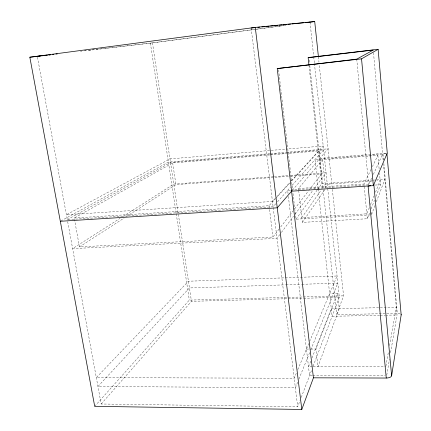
<?xml version="1.0" encoding="UTF-8"?>
<svg xmlns="http://www.w3.org/2000/svg" width="431" height="431" viewBox="0 0 431 431"><rect width="100%" height="100%" fill="white"/><g stroke="black" fill="none" stroke-linecap="round" stroke-linejoin="round"><path stroke-width="0.32" stroke-dasharray="2.15 1.62" d="M386.774 375.094L389.473 359.238M390.599 352.628L397.01 314.975L383.547 164.777M385.923 366.048L388.493 351.524M389.543 345.581L396.321 307.287L331.294 308.779L311.947 358.064M400.13 313.795A4.17 1.573 -3 0 0 397.28 313.396L336.643 314.646L343.555 295.855L319.269 64.865M374.986 205.517L371.457 214.875L295.995 219.196L292.821 192.01M376.392 201.773L384.851 179.307L375.455 179.964M67.662 221.615L101.166 403.998L297.702 406.756L300.073 400.523M301.258 397.404L311.694 369.965M313.116 366.221L339.321 297.315L327.743 188.552M298.715 190.518L302.379 222.385L367.298 218.754L369.469 213.183M371.156 208.846L374.534 200.178M375.977 196.461L380.557 184.7L379.517 173.246M337.635 293.452L339.251 308.596L317.938 366.786L315.891 349.008L337.635 293.452L329.64 293.678M310.724 361.183L308.521 366.797L312.556 366.792M369.302 207.672L366.829 213.835L301.829 217.59L321.009 190.357M370.536 204.585L374 195.954M375.482 192.253L380.18 180.535L376.829 180.767M297.649 382.205L295.375 387.814L97.945 386.462L189.457 287.946L285.451 284.832M298.909 379.091L309.77 352.299M310.783 349.805L337.812 283.135L302.233 284.288M296.275 373.3L294.195 378.256L96.323 377.621L188.444 281.217L337.053 275.996L309.781 341.077M297.832 369.582L308.747 343.539M291.017 190.13L368.618 184.818L371.694 178.084M373.375 174.41L382.599 154.206L314.996 159.572L318.126 188.245M367.298 218.754L363.974 184.026L371.22 169.087M372.379 166.7L377.89 155.349L322.587 159.718L298.489 188.536L298.64 189.855M302.379 222.385L324.915 189.538M322.544 188.18L325.227 184.366L372.136 181.095M295.995 219.196L317.081 190.179M317.469 189.64L321.763 183.73L309.022 65.749M279.811 234.572L276.993 238.332L72.623 248.622L120.093 218.328M281.416 232.422L293.484 216.308M295.095 214.159L312.793 190.524M314.404 188.374L326.068 172.793L290.51 175.428M269.634 154.955L172.675 162.956L74.224 218.016L79.466 246.882L272.936 237.028L279.067 229.071M280.705 226.948L292.972 211.034M294.61 208.911L308.515 190.868M308.919 190.34L321.601 173.892L319.118 150.872L287.019 153.522M101.166 403.998L191.477 301.323L287.574 298.721M275.77 203.771L273.114 206.772L67.301 219.638L37.292 56.272M277.526 201.8L290.392 187.296M292.164 185.298L323.622 149.848L288.188 152.779M94.707 406.336L189.317 300.111L343.555 295.855M74.224 218.016L269.052 205.738L275.366 198.815M275.818 198.319L289.799 182.997M291.604 181.02L319.118 150.872M275.177 198.481L272.457 201.449L66.406 214.762L169.981 158.899L287.078 149.04M276.993 196.498L289.68 182.636M291.491 180.654L323.212 145.996L287.746 148.981M79.466 246.882L124.031 218.124M126.288 216.669L175.934 184.635L290.052 176.22M122.921 216.529L173.779 184.069L273.739 176.667M67.301 219.638L170.525 162.519L287.52 152.838M60.906 220.952L168.402 162.088L269.72 153.678M101.204 48.832L152.466 42.858L254.613 29.427M255.281 29.34L285.995 25.305M88.441 50.379L150.381 43.154L286.109 25.31M80.446 51.311L81.782 51.16M84.444 50.847L87.773 50.459M84.557 50.766L85.893 50.616M88.554 50.303L100.536 48.908M270.393 153.619L285.823 152.342M286.496 152.283L328.099 148.83L292.59 190.023L278.372 68.179M270.307 154.901L286.351 153.576M319.807 158.452L386.607 153.129M274.407 176.618L289.837 175.476M290.72 176.171L321.601 173.892M321.763 183.73L372.098 180.201M372.772 180.153L374.781 180.013M298.489 188.536L363.974 184.026M290.349 190.179L287.676 190.362L288.07 193.702M375.202 185.061L380.557 184.7M286.125 284.81L301.56 284.309M288.247 298.699L303.031 298.3M303.704 298.284L339.321 297.315M379.614 315.325L332.112 316.279L318.197 188.913M380.282 315.309L384.964 315.217M385.637 315.201L397.01 314.975M306.425 349.083L310.212 349.051M310.843 349.045L315.891 349.008M313.224 366.792L385.804 366.711M312.238 375.59L309.555 375.584L288.387 196.38M312.906 375.59L385.319 375.751M150.381 43.154L176.144 213.183M176.247 213.846L189.317 300.111M172.675 162.956L175.934 184.635M152.466 42.858L191.477 301.323M251.133 28.004L297.702 406.756M269.052 205.738L272.936 237.028M309.21 60.146L309.496 62.818M309.787 65.496L323.115 189.155M323.191 189.823L336.643 314.646M310.029 22.143L313.66 56.24M313.73 56.914L314.371 62.931M314.441 63.599L327.673 187.884M322.587 159.718L325.599 187.857M318.428 56.87L318.988 62.199M356.744 59.128L368.618 184.818M371.21 212.203L371.398 214.207M377.89 155.349L379.215 169.927M383.558 160.116L382.96 153.42A4.369 0.754 -5.5 0 1 386.526 153.517M383.859 163.462L397.28 313.396M373.505 52.717L383.143 160.235"/><path stroke-width="0.65" d="M318.428 56.87L314.716 21.55L255.276 27.406L29.831 57.215L94.707 406.336L301.802 409.45L313.429 377.82L386.268 378.041A4.978 2.268 -2.4 0 0 391.628 375.762L401.169 314.889L386.941 153.862A4.369 0.754 -5.5 0 0 386.882 153.673M291.588 191.192L373.348 185.626L387.275 153.075L378.116 49.296L308.919 57.468L308.154 57.738L308.946 65.086M292.153 190.534L277.252 207.823L60.318 221.275M313.429 377.82L277.235 68.572L361.539 58.848L378.116 49.296M277.235 68.572L356.744 59.128L373.262 50.05L308.154 57.738M306.026 22.671L314.716 21.55M306.732 22.601L308.063 22.423M29.831 57.215L37.158 56.364M38.488 56.208L40.487 55.976M41.818 55.82L43.817 55.588M45.815 55.351L47.146 55.195M49.145 54.963L50.475 54.807M37.292 56.272L47.275 55.109M48.611 54.958L50.605 54.726M52.604 54.489L53.934 54.338M55.933 54.101L57.264 53.95M251.133 28.004L255.82 27.536M257.824 27.336L259.834 27.137M261.843 26.937L264.521 26.674M265.857 26.539L269.203 26.205M270.544 26.07L273.222 25.806M274.558 25.671L277.903 25.337M279.245 25.208L281.922 24.939M283.259 24.809L286.604 24.475M287.946 24.341L290.623 24.077M291.959 23.942L295.305 23.608M296.647 23.473L304.006 22.741M305.347 22.611L310.029 22.143M255.276 27.406L301.802 409.45M386.268 378.041L368.09 185.987A5.264 1.11 -5.4 0 0 370.784 185.648M391.628 375.762L373.844 184.463A5.264 1.11 -5.4 0 1 373.537 184.775M361.539 58.848L373.348 185.626M401.094 314.485A4.17 1.573 -3 0 1 401.169 314.889"/></g></svg>
